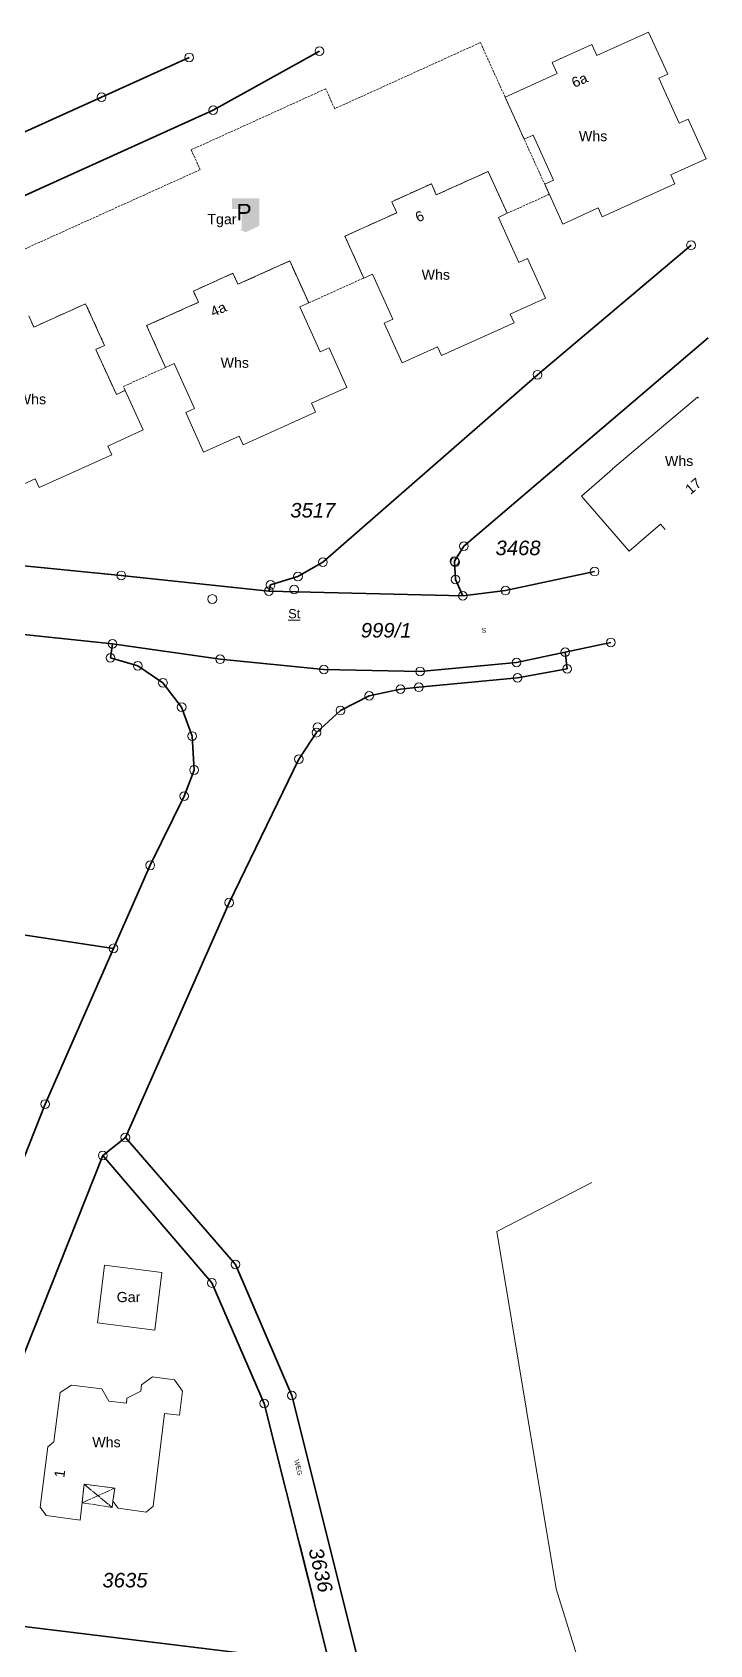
# Model space of a CAD drawing. Header units: metres. Extents: x -154 to 118, y -112 to 159.
# Drawn here: x 47.5 to 117.5, y -7.7 to 159 of the extents above; entities that cross this region are included whole.
import ezdxf

# ---------------------------------------------------------------- set-up
doc = ezdxf.new("R2010")
doc.units = ezdxf.units.M
for name, pattern in [('1600.2028', [0]), ('1600.2031', [1.5, 1, 0, 0, -0.5]), ('1600.2032', [0.5, 0.25, 0, 0, -0.25]), ('1600.2505', [0]), ('1600.2515', [0])]:
    doc.linetypes.add(name, pattern=pattern)
doc.layers.get('0').update_dxf_attribs({"color": 1, "linetype": 'CONTINUOUS'})
for name, color, linetype, lineweight in [('Flurstücke_Grenzpunkte', 255, 'CONTINUOUS', 0), ('Gebäude', 255, 'CONTINUOUS', 0), ('Lagebezeichnungen', 255, 'CONTINUOUS', 0), ('Migrationsobjekte', 7, 'CONTINUOUS', 18), ('Punkttexte Vermarkung', 7, 'CONTINUOUS', 18), ('Vegetation', 255, 'CONTINUOUS', 0), ('Verkehr', 255, 'CONTINUOUS', 0)]:
    doc.layers.add(name, color=color, linetype=linetype, lineweight=lineweight)
doc.styles.add('Arial', font='Arial.ttf')
doc.styles.add('Flurstücksnummer - K 10 700', font='Arial Italic.ttf')
doc.styles.add('Flurstücksnummer_ Schrägstrich - K 10 700', font='Arial Italic.ttf')
doc.styles.add('Gebäudefunktion (nur BW)', font='Arial.ttf')
doc.styles.add('Punktzusatz Vermarkung APVP Bestand', font='Arial.ttf')
doc.styles.add('Sonstiger Text_ Bezeichnung - N 7 380', font='Arial.ttf')
doc.styles.add('Textart 7900', font='Arial.ttf')

# ---------------------------------------------------------------- blocks, each defined once
blk = doc.blocks.new('Tiefgarage')
at = {"true_color": 0xffffff}
blk.add_hatch(color=7, dxfattribs=at).paths.add_polyline_path([(-0.38168, -0.290077), (-0.38168, 0.473282), (0.38168, 0.473282), (0.38168, -0.290077), (0, -0.473282)], flags=0)
at = {"color": 7, "const_width": 0.000005}
blk.add_lwpolyline([(-0.38168, -0.290077), (-0.38168, 0.473282), (0.38168, 0.473282), (0.38168, -0.290077), (0, -0.473282), (-0.38168, -0.290077)], dxfattribs=at)
at = {"color": 7, "insert": (-0.259694, -0.137404), "char_height": 0.458016, "attachment_point": 7, "line_spacing_factor": 0.69, "style": 'Arial'}
blk.add_mtext('P', dxfattribs=at)
blk = doc.blocks.new('Grenzpunkt mit Abmarkung (Marke)')
at = {"color": 0, "lineweight": -2}
blk.add_circle((0, 0), 0.5, dxfattribs=at)

msp = doc.modelspace()

# ---------------------------------------------------------------- linework, layer by layer
at = {"layer": 'Flurstücke_Grenzpunkte', "color": 7, "linetype": '1600.2028', "lineweight": 35}
for p, q in [((77.2, 157.02, 0.04), (66.23, 150.91, 0.04)), ((63.75, 156.37, 0.04), (54.7, 152.26, 0.04)), ((54.7, 152.26, 0.04), (30.96, 141.52, 0.04)), ((99.75, 123.58, 0.04), (115.6, 136.95, 0.04)), ((91.17, 104.3, 0.04), (92.14, 105.87, 0.04)), ((45.29, 103.98, 0.04), (56.73, 102.84, 0.04)), ((74.99, 102.73, 0.04), (77.57, 104.2, 0.04)), ((91.27, 102.42, 0.04), (91.17, 104.3, 0.04)), ((56.73, 102.84, 0.04), (71.97, 101.22, 0.04)), ((71.97, 101.22, 0.04), (72.16, 101.85, 0.04)), ((72.16, 101.85, 0.04), (74.99, 102.73, 0.04)), ((92.03, 100.73, 0.04), (91.27, 102.42, 0.04)), ((96.44, 101.27, 0.04), (105.64, 103.23, 0.04)), ((71.97, 101.22, 0.04), (92.03, 100.73, 0.04)), ((92.03, 100.73, 0.04), (96.44, 101.27, 0.04)), ((55.82, 95.76, 0.04), (44.65, 96.94, 0.04)), ((55.61, 94.32, 0.04), (55.82, 95.76, 0.04)), ((55.82, 95.76, 0.04), (66.94, 94.17, 0.04)), ((107.32, 95.92, 0.04), (102.59, 94.91, 0.04)), ((58.43, 93.5, 0.04), (55.61, 94.32, 0.04)), ((61.04, 91.73, 0.04), (58.43, 93.5, 0.04)), ((66.94, 94.17, 0.04), (77.66, 93.11, 0.04)), ((87.61, 92.92, 0.04), (97.56, 93.84, 0.04)), ((97.56, 93.84, 0.04), (102.59, 94.91, 0.04)), ((102.59, 94.91, 0.04), (102.8, 93.19, 0.04)), ((62.97, 89.22, 0.04), (61.04, 91.73, 0.04)), ((77.66, 93.11, 0.04), (87.61, 92.92, 0.04)), ((97.67, 92.25, 0.04), (87.47, 91.28, 0.04)), ((102.8, 93.19, 0.04), (97.67, 92.25, 0.04)), ((82.34, 90.39, 0.04), (79.37, 88.87, 0.04)), ((85.59, 91.09, 0.04), (82.34, 90.39, 0.04)), ((87.47, 91.28, 0.04), (85.59, 91.09, 0.04)), ((64.05, 86.24, 0.04), (62.97, 89.22, 0.04)), ((79.37, 88.87, 0.04), (76.9, 86.59, 0.04)), ((64.25, 82.73, 0.04), (64.05, 86.24, 0.04)), ((76.9, 86.59, 0.04), (75.08, 83.85, 0.04)), ((75.08, 83.85, 0.04), (67.88, 69.02, 0.04)), ((63.22, 80.03, 0.04), (64.25, 82.73, 0.04)), ((59.73, 72.88, 0.04), (63.22, 80.03, 0.04)), ((55.92, 64.3, 0.04), (1.12, 72.49, 0.04)), ((55.92, 64.3, 0.04), (59.73, 72.88, 0.04)), ((67.88, 69.02, 0.04), (57.15, 44.74, 0.04)), ((48.86, 48.21, 0.04), (55.92, 64.3, 0.04)), ((43.85, 35.56, 7.81), (48.86, 48.21, 7.81)), ((57.15, 44.74, 0.04), (54.81, 42.9, 0.04)), ((68.54, 31.63, 0.04), (57.15, 44.74, 0.04)), ((54.81, 42.9, 0.04), (45.94, 20.52, 0.04)), ((74.35, 18.1, 0.04), (68.54, 31.63, 0.04)), ((66.1, 29.72, 0.04), (71.49, 17.26, 0.04)), ((37.1, -4.63, 0.04), (78.25, -9.62, 0.04))]:
    msp.add_line(p, q, dxfattribs=at)
at = {"layer": 'Gebäude', "color": 7, "linetype": '1600.2505', "lineweight": 18}
for p, q in [((111.22, 158.97, 0.04), (105.86, 156.55, 0.04)), ((113.19, 154.64, 0.04), (111.22, 158.97, 0.04)), ((105.86, 156.55, 0.04), (105.34, 157.7, 0.04)), ((112.28, 154.22, 0.04), (113.19, 154.64, 0.04)), ((114.38, 149.57, 0.04), (112.28, 154.22, 0.04)), ((96.39, 152.27, 0.04), (98.36, 147.92, 0.04)), ((115.29, 149.98, 0.04), (114.38, 149.57, 0.04)), ((117.15, 145.87, 0.04), (115.29, 149.98, 0.04)), ((98.36, 147.92, 0.04), (99.28, 148.34, 0.04)), ((99.28, 148.34, 0.04), (101.39, 143.67, 0.04)), ((113.5, 144.23, 0.04), (117.15, 145.87, 0.04)), ((89.28, 142.17, 0.04), (88.77, 143.31, 0.04)), ((94.64, 144.58, 0.04), (89.28, 142.17, 0.04)), ((96.61, 140.26, 0.04), (94.64, 144.58, 0.04)), ((101.39, 143.67, 0.04), (100.48, 143.26, 0.04)), ((106.41, 139.9, 0.04), (113.92, 143.32, 0.04)), ((113.92, 143.32, 0.04), (113.5, 144.23, 0.04)), ((100.48, 143.26, 0.04), (102.34, 139.15, 0.04)), ((85.2, 140.32, 0.04), (79.84, 137.9, 0.04)), ((84.68, 141.46, 0.04), (85.2, 140.32, 0.04)), ((95.7, 139.84, 0.04), (96.61, 140.26, 0.04)), ((102.34, 139.15, 0.04), (105.99, 140.82, 0.04)), ((105.99, 140.82, 0.04), (106.41, 139.9, 0.04)), ((97.8, 135.19, 0.04), (95.7, 139.84, 0.04)), ((79.84, 137.9, 0.04), (81.78, 133.57, 0.04)), ((74.13, 135.33, 0.04), (68.79, 132.92, 0.04)), ((76.1, 131, 0.04), (74.13, 135.33, 0.04)), ((98.71, 135.6, 0.04), (97.8, 135.19, 0.04)), ((100.56, 131.5, 0.04), (98.71, 135.6, 0.04)), ((68.79, 132.92, 0.04), (68.27, 134.06, 0.04)), ((81.78, 133.57, 0.04), (82.69, 133.98, 0.04)), ((82.69, 133.98, 0.04), (84.8, 129.33, 0.04)), ((53.05, 130.92, 0.04), (47.7, 128.5, 0.04)), ((55.01, 126.6, 0.04), (53.05, 130.92, 0.04)), ((75.18, 130.59, 0.04), (76.1, 131, 0.04)), ((77.29, 125.94, 0.04), (75.18, 130.59, 0.04)), ((96.92, 129.85, 0.04), (100.56, 131.5, 0.04)), ((47.7, 128.5, 0.04), (47.18, 129.65, 0.04)), ((59.35, 128.65, 0.04), (61.3, 124.33, 0.04)), ((84.8, 129.33, 0.04), (83.89, 128.91, 0.04)), ((83.89, 128.91, 0.04), (85.75, 124.81, 0.04)), ((89.81, 125.55, 0.04), (97.33, 128.94, 0.04)), ((97.33, 128.94, 0.04), (96.92, 129.85, 0.04)), ((54.1, 126.19, 0.04), (55.01, 126.6, 0.04)), ((56.22, 121.54, 0.04), (54.1, 126.19, 0.04)), ((78.2, 126.35, 0.04), (77.29, 125.94, 0.04)), ((80.04, 122.27, 0.04), (78.2, 126.35, 0.04)), ((85.75, 124.81, 0.04), (89.4, 126.46, 0.04)), ((89.4, 126.46, 0.04), (89.81, 125.55, 0.04)), ((61.3, 124.33, 0.04), (62.21, 124.74, 0.04)), ((62.21, 124.74, 0.04), (64.31, 120.08, 0.04)), ((57.13, 121.96, 0.04), (56.22, 121.54, 0.04)), ((58.98, 117.87, 0.04), (57.13, 121.96, 0.04)), ((76.4, 120.63, 0.04), (80.04, 122.27, 0.04)), ((64.31, 120.08, 0.04), (63.4, 119.67, 0.04)), ((76.81, 119.72, 0.04), (76.4, 120.63, 0.04)), ((116.36, 121.16, 0.04), (116.26, 121.27, 0.04)), ((63.4, 119.67, 0.04), (65.24, 115.59, 0.04)), ((69.31, 116.33, 0.04), (76.81, 119.72, 0.04)), ((55.34, 116.21, 0.04), (58.98, 117.87, 0.04)), ((65.24, 115.59, 0.04), (68.9, 117.24, 0.04)), ((68.9, 117.24, 0.04), (69.31, 116.33, 0.04)), ((48.25, 111.91, 0.04), (55.75, 115.31, 0.04)), ((55.75, 115.31, 0.04), (55.34, 116.21, 0.04)), ((107.5, 113.82, 0.04), (104.28, 111.02, 0.04)), ((107.48, 113.84, 0.04), (107.5, 113.82, 0.04)), ((44.18, 111.16, 0.04), (47.84, 112.81, 0.04)), ((47.84, 112.81, 0.04), (48.25, 111.91, 0.04)), ((104.28, 111.02, 0.04), (109.21, 105.35, 0.04)), ((109.21, 105.35, 0.04), (112.43, 108.15, 0.04)), ((112.43, 108.15, 0.04), (112.94, 107.57, 0.04)), ((60.93, 30.79, 0.04), (55.01, 31.56, 0.04)), ((60.21, 24.85, 0.04), (60.93, 30.79, 0.04)), ((54.28, 25.61, 0.04), (60.21, 24.85, 0.04)), ((59.95, 20.03, 0.04), (58.83, 19.19, 0.04)), ((62.23, 19.72, 0.04), (59.95, 20.03, 0.04)), ((50.4, 18.39, 0.04), (49.76, 13.3, 0.04)), ((51.6, 19.17, 0.04), (50.4, 18.39, 0.04)), ((54.71, 18.78, 0.04), (51.6, 19.17, 0.04)), ((55.46, 17.49, 0.04), (54.71, 18.78, 0.04)), ((58.74, 18.55, 0.04), (57.32, 17.8, 0.04)), ((58.83, 19.19, 0.04), (58.74, 18.55, 0.04)), ((63.05, 18.53, 0.04), (62.23, 19.72, 0.04)), ((62.74, 16.07, 0.04), (63.05, 18.53, 0.04)), ((57.26, 17.29, 0.04), (55.46, 17.49, 0.04)), ((57.32, 17.8, 0.04), (57.26, 17.29, 0.04)), ((60.03, 6.67, 0.04), (61.2, 16.24, 0.04)), ((61.2, 16.24, 0.04), (62.74, 16.07, 0.04)), ((49.76, 13.3, 0.04), (49.15, 12.8, 0.04)), ((52.48, 5.21, 0.04), (52.9, 8.92, 0.04)), ((52.9, 8.92, 0.04), (56.06, 8.53, 0.04)), ((56.06, 8.53, 0.04), (55.87, 7.18, 0.04)), ((55.87, 7.18, 0.04), (56.42, 6.44, 0.04)), ((59.31, 6.05, 0.04), (60.03, 6.67, 0.04)), ((48.36, 6.55, 0.04), (48.96, 5.68, 0.04)), ((48.96, 5.68, 0.04), (52.48, 5.21, 0.04)), ((56.42, 6.44, 0.04), (59.31, 6.05, 0.04))]:
    msp.add_line(p, q, dxfattribs=at)
at = {"layer": 'Gebäude', "color": 7, "linetype": '1600.2032', "lineweight": 18}
for p, q in [((93.84, 157.9, 0.04), (78.78, 151.07, 0.04)), ((96.39, 152.27, 0.04), (93.84, 157.9, 0.04)), ((77.85, 153.12, 0.04), (63.96, 146.82, 0.04)), ((78.78, 151.07, 0.04), (77.85, 153.12, 0.04)), ((100.95, 142.22, 0.04), (96.39, 152.27, 0.04)), ((63.96, 146.82, 0.04), (64.89, 144.77, 0.04)), ((88.77, 143.31, 0.04), (89.28, 142.17, 0.04)), ((89.28, 142.17, 0.04), (94.64, 144.58, 0.04)), ((94.64, 144.58, 0.04), (96.61, 140.26, 0.04)), ((96.61, 140.26, 0.04), (100.95, 142.22, 0.04)), ((79.84, 137.9, 0.04), (85.2, 140.32, 0.04)), ((85.2, 140.32, 0.04), (84.68, 141.46, 0.04)), ((81.78, 133.57, 0.04), (79.84, 137.9, 0.04)), ((68.79, 132.92, 0.04), (74.13, 135.33, 0.04)), ((74.13, 135.33, 0.04), (76.1, 131, 0.04)), ((68.27, 134.06, 0.04), (68.79, 132.92, 0.04)), ((76.1, 131, 0.04), (81.78, 133.57, 0.04)), ((47.7, 128.5, 0.04), (53.05, 130.92, 0.04)), ((53.05, 130.92, 0.04), (55.01, 126.6, 0.04)), ((47.18, 129.65, 0.04), (47.7, 128.5, 0.04)), ((61.3, 124.33, 0.04), (59.35, 128.65, 0.04)), ((55.01, 126.6, 0.04), (54.1, 126.19, 0.04)), ((54.1, 126.19, 0.04), (56.22, 121.54, 0.04)), ((56.95, 122.36, 0.04), (61.3, 124.33, 0.04)), ((56.22, 121.54, 0.04), (57.13, 121.96, 0.04)), ((57.13, 121.96, 0.04), (56.95, 122.36, 0.04))]:
    msp.add_line(p, q, dxfattribs=at)
at = {"layer": 'Migrationsobjekte', "color": 7, "linetype": '1600.2031', "lineweight": 18}
for p, q in [((52.68, 7.01, 0.04), (52.9, 8.92, 0.04)), ((52.68, 7.01, 0.04), (56.06, 8.53, 0.04)), ((52.9, 8.92, 0.04), (56.06, 8.53, 0.04)), ((52.9, 8.92, 0.04), (55.79, 6.52, 0.04)), ((56.06, 8.53, 0.04), (55.87, 7.18, 0.04)), ((55.79, 6.52, 0.04), (52.68, 7.01, 0.04)), ((55.87, 7.18, 0.04), (55.79, 6.52, 0.04))]:
    msp.add_line(p, q, dxfattribs=at)
at = {"layer": 'Vegetation', "color": 253, "linetype": '1600.2515', "lineweight": 18, "true_color": 0x999999}
for p, q in [((107.32, 95.92, 0.04), (102.59, 94.91, 0.04)), ((102.59, 94.91, 0.04), (102.8, 93.19, 0.04)), ((97.67, 92.25, 0.04), (87.47, 91.28, 0.04)), ((102.8, 93.19, 0.04), (97.67, 92.25, 0.04)), ((82.34, 90.39, 0.04), (79.37, 88.87, 0.04)), ((85.59, 91.09, 0.04), (82.34, 90.39, 0.04)), ((87.47, 91.28, 0.04), (85.59, 91.09, 0.04)), ((79.37, 88.87, 0.04), (76.9, 86.59, 0.04)), ((76.9, 86.59, 0.04), (75.08, 83.85, 0.04)), ((75.08, 83.85, 0.04), (67.88, 69.02, 0.04)), ((67.88, 69.02, 0.04), (57.15, 44.74, 0.04)), ((105.35, 40.12, 0.04), (95.52, 35.04, 0.04)), ((95.52, 35.04, 0.04), (101.67, -1.89, 0.04)), ((101.67, -1.89, 0.04), (107.25, -19.86, 0.04))]:
    msp.add_line(p, q, dxfattribs=at)
at = {"layer": 'Verkehr', "color": 253, "linetype": '1600.2515', "lineweight": 18, "true_color": 0x999999}
for p, q in [((63.75, 156.37, 0.04), (54.7, 152.26, 0.04)), ((54.7, 152.26, 0.04), (30.96, 141.52, 0.04)), ((91.17, 104.3, 0.04), (92.14, 105.87, 0.04)), ((91.27, 102.42, 0.04), (91.17, 104.3, 0.04)), ((92.03, 100.73, 0.04), (91.27, 102.42, 0.04)), ((71.97, 101.22, 0.04), (92.03, 100.73, 0.04)), ((55.82, 95.76, 0.04), (66.94, 94.17, 0.04)), ((66.94, 94.17, 0.04), (77.66, 93.11, 0.04)), ((87.61, 92.92, 0.04), (97.56, 93.84, 0.04)), ((97.56, 93.84, 0.04), (102.59, 94.91, 0.04)), ((77.66, 93.11, 0.04), (87.61, 92.92, 0.04)), ((57.15, 44.74, 0.04), (54.81, 42.9, 0.04)), ((68.54, 31.63, 0.04), (57.15, 44.74, 0.04)), ((74.35, 18.1, 0.04), (68.54, 31.63, 0.04)), ((66.1, 29.72, 0.04), (71.49, 17.26, 0.04))]:
    msp.add_line(p, q, dxfattribs=at)

# ---------------------------------------------------------------- block references
at = {"layer": 'Flurstücke_Grenzpunkte', "color": 7, "lineweight": 18, "xscale": 0.9, "yscale": 0.9, "zscale": 0.9}
for p in [(63.75, 156.37, 0.04), (77.2, 157.02, 0.04), (54.7, 152.26, 0.04), (66.23, 150.91, 0.04), (115.6, 136.95, 0.04), (99.75, 123.58, 0.04), (92.14, 105.87, 0.04), (77.57, 104.2, 0.04), (91.17, 104.3, 0.04), (91.22, 104.22, 0.04), (105.64, 103.23, 0.04), (56.73, 102.84, 0.04), (71.97, 101.22, 0.04), (72.16, 101.85, 0.04), (74.6, 101.39, 0.04), (74.99, 102.73, 0.04), (91.27, 102.42, 0.04), (96.44, 101.27, 0.04), (66.14, 100.4, 0.04), (92.03, 100.73, 0.04), (55.82, 95.76, 0.04), (102.59, 94.91, 0.04), (107.32, 95.92, 0.04), (55.61, 94.32, 0.04), (58.43, 93.5, 0.04), (66.94, 94.17, 0.04), (77.66, 93.11, 0.04), (87.61, 92.92, 0.04), (97.56, 93.84, 0.04), (102.8, 93.19, 0.04), (61.04, 91.73, 0.04), (87.47, 91.28, 0.04), (97.67, 92.25, 0.04), (82.34, 90.39, 0.04), (85.59, 91.09, 0.04), (62.97, 89.22, 0.04), (79.37, 88.87, 0.04), (64.05, 86.24, 0.04), (76.9, 86.59, 0.04), (77.02, 87.15, 0.04), (75.08, 83.85, 0.04), (64.25, 82.73, 0.04), (63.22, 80.03, 0.04), (59.73, 72.88, 0.04), (67.88, 69.02, 0.04), (55.92, 64.3, 0.04), (48.86, 48.21, 0.04), (57.15, 44.74, 0.04), (54.81, 42.9, 0.04), (68.54, 31.63, 0.04), (66.1, 29.72, 0.04), (74.35, 18.1, 0.04), (71.49, 17.26, 0.04)]:
    msp.add_blockref('Grenzpunkt mit Abmarkung (Marke)', p, dxfattribs=at)
at = {"layer": 'Gebäude', "color": 142, "lineweight": 18, "true_color": 0x12adde, "xscale": 3.7, "yscale": 3.7, "zscale": 3.7}
msp.add_blockref('Tiefgarage', (69.59, 140.05, 0.04), dxfattribs=at)

# ---------------------------------------------------------------- texts
at = {"layer": 'Flurstücke_Grenzpunkte', "color": 7, "lineweight": 18, "char_height": 1.5, "attachment_point": 5, "line_spacing_factor": 0.69, "bg_fill": 2}
for s, insert, rotation, style in [('3517', (76.52, 109.56, 0.04), 0.0091, 'Flurstücksnummer - K 10 700'), ('3468', (97.73, 105.67, 0.04), 0.0091, 'Flurstücksnummer - K 10 700'), ('999/1', (84.1, 97.16, 0.04), 0.0091, 'Flurstücksnummer_ Schrägstrich - K 10 700'), ('3636', (77.33, 0.06, 0.04), 283.6328, 'Flurstücksnummer - K 10 700'), ('3635', (57.11, -1, 0.04), 0.0091, 'Flurstücksnummer - K 10 700')]:
    msp.add_mtext(s, dxfattribs=dict(at, insert=insert, rotation=rotation, style=style))
at = {"layer": 'Gebäude', "color": 7, "lineweight": 18, "char_height": 1.05, "attachment_point": 5, "rotation": 0.0091, "line_spacing_factor": 0.69, "style": 'Gebäudefunktion (nur BW)', "bg_fill": 2}
for s, insert in [('Whs', (105.48, 148.23, 0.04)), ('Whs', (89.23, 133.91, 0.04)), ('Whs', (68.46, 124.81, 0.04)), ('Whs', (47.5, 121.04, 0.04)), ('Whs', (114.37, 114.66, 0.04)), ('Gar', (57.48, 28.26, 0.04)), ('Whs', (55.2, 13.26, 0.04))]:
    msp.add_mtext(s, dxfattribs=dict(at, insert=insert))
at = {"layer": 'Lagebezeichnungen', "color": 7, "lineweight": 18, "char_height": 1.05, "attachment_point": 5, "line_spacing_factor": 0.69, "style": 'Sonstiger Text_ Bezeichnung - N 7 380', "bg_fill": 2}
for s, insert, rotation in [('6a', (104.08, 154.01, 0.04), 24.369), ('6', (87.56, 139.94, 0.04), 24.2709), ('4a', (66.76, 130.33, 0.04), 24.2726), ('1', (50.37, 10.02, 0.04), 82.8715)]:
    msp.add_mtext(s, dxfattribs=dict(at, insert=insert, rotation=rotation))
at = {"layer": 'Punkttexte Vermarkung', "color": 7, "lineweight": 18, "insert": (74.6, 98.88, 0.04), "char_height": 0.95, "attachment_point": 5, "rotation": 0.0091, "line_spacing_factor": 0.69, "style": 'Punktzusatz Vermarkung APVP Bestand', "bg_fill": 2}
msp.add_mtext('\\LSt\\l', dxfattribs=at)
at = {"layer": 'Verkehr', "color": 7, "lineweight": 18, "char_height": 0.5, "line_spacing_factor": 0.69, "style": 'Textart 7900', "bg_fill": 2}
for s, insert, attachment_point, rotation in [('S', (94.2, 97.16, 0.04), 5, 0.0091), ('WEG', (74.58, 11.4, 0.04), 7, 283.6337)]:
    msp.add_mtext(s, dxfattribs=dict(at, insert=insert, attachment_point=attachment_point, rotation=rotation))

# ---------------------------------------------------------------- next in the draw order: linework, layer by layer
at = {"layer": 'Flurstücke_Grenzpunkte', "color": 7, "linetype": '1600.2028', "lineweight": 35}
for p, q in [((77.57, 104.2, 0.04), (99.75, 123.58, 0.04)), ((54.81, 42.9, 0.04), (66.1, 29.72, 0.04)), ((71.49, 17.26, 0.04), (78.25, -9.62, 0.04)), ((83.57, -18.67, 0.04), (74.35, 18.1, 0.04))]:
    msp.add_line(p, q, dxfattribs=at)
at = {"layer": 'Gebäude', "color": 7, "linetype": '1600.2505', "lineweight": 18}
for p, q in [((105.34, 157.7, 0.04), (101.24, 155.85, 0.04)), ((101.24, 155.85, 0.04), (101.76, 154.7, 0.04)), ((101.76, 154.7, 0.04), (96.39, 152.27, 0.04)), ((88.77, 143.31, 0.04), (84.68, 141.46, 0.04)), ((68.27, 134.06, 0.04), (64.18, 132.22, 0.04)), ((64.18, 132.22, 0.04), (64.7, 131.06, 0.04)), ((64.7, 131.06, 0.04), (59.35, 128.65, 0.04)), ((55.01, 31.56, 0.04), (54.28, 25.61, 0.04)), ((49.15, 12.8, 0.04), (48.36, 6.55, 0.04))]:
    msp.add_line(p, q, dxfattribs=at)
at = {"layer": 'Gebäude', "color": 7, "linetype": '1600.2032', "lineweight": 18}
for p, q in [((84.68, 141.46, 0.04), (88.77, 143.31, 0.04)), ((64.18, 132.22, 0.04), (68.27, 134.06, 0.04)), ((64.7, 131.06, 0.04), (64.18, 132.22, 0.04)), ((59.35, 128.65, 0.04), (64.7, 131.06, 0.04))]:
    msp.add_line(p, q, dxfattribs=at)
at = {"layer": 'Verkehr', "color": 253, "linetype": '1600.2515', "lineweight": 18, "true_color": 0x999999}
for p, q in [((54.81, 42.9, 0.04), (66.1, 29.72, 0.04)), ((71.49, 17.26, 0.04), (78.25, -9.62, 0.04)), ((83.57, -18.67, 0.04), (74.35, 18.1, 0.04))]:
    msp.add_line(p, q, dxfattribs=at)

# ---------------------------------------------------------------- next in the draw order: texts
at = {"layer": 'Gebäude', "color": 7, "lineweight": 18, "insert": (67.13, 139.5, 0.04), "char_height": 1.05, "attachment_point": 5, "rotation": 0.0091, "line_spacing_factor": 0.69, "style": 'Gebäudefunktion (nur BW)', "bg_fill": 2}
msp.add_mtext('Tgar', dxfattribs=at)
at = {"layer": 'Lagebezeichnungen', "color": 7, "lineweight": 18, "insert": (115.83, 112.07, 0.04), "char_height": 1.05, "attachment_point": 5, "rotation": 40.2689, "line_spacing_factor": 0.69, "style": 'Sonstiger Text_ Bezeichnung - N 7 380', "bg_fill": 2}
msp.add_mtext('17', dxfattribs=at)

# ---------------------------------------------------------------- next in the draw order: linework, layer by layer
at = {"layer": 'Flurstücke_Grenzpunkte', "color": 7, "linetype": '1600.2028', "lineweight": 35}
for p, q in [((66.23, 150.91, 0.04), (23.84, 131.71, 0.04)), ((92.14, 105.87, 0.04), (117.37, 127.38, 0.04))]:
    msp.add_line(p, q, dxfattribs=at)
at = {"layer": 'Gebäude', "color": 7, "linetype": '1600.2032', "lineweight": 18}
msp.add_line((64.89, 144.77, 0.04), (32.97, 130.34, 0.04), dxfattribs=at)
at = {"layer": 'Gebäude', "color": 7, "linetype": '1600.2505', "lineweight": 18}
msp.add_line((116.26, 121.27, 0.04), (107.48, 113.84, 0.04), dxfattribs=at)
at = {"layer": 'Verkehr', "color": 253, "linetype": '1600.2515', "lineweight": 18, "true_color": 0x999999}
msp.add_line((92.14, 105.87, 0.04), (117.37, 127.38, 0.04), dxfattribs=at)

doc.saveas('drawing.dxf')
